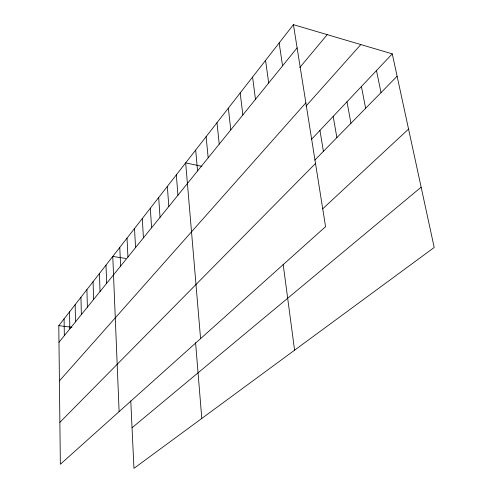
<?xml version="1.0" encoding="UTF-8"?>
<svg xmlns="http://www.w3.org/2000/svg" width="493" height="493" viewBox="0 0 493 493"><rect width="100%" height="100%" fill="white"/><g stroke="black" fill="none" stroke-linecap="round" stroke-linejoin="round"><path stroke-width="0.74" d="M293.421 24.65L325.565 226.669L60.343 464.277L58.796 325.663L293.421 24.65L392.262 53.86L434.204 247.48L133.954 468.35L130.774 400.803M58.981 342.271L297.113 47.852M299.756 67.559L327.229 34.639M59.413 380.898L305.863 102.821M305.974 106.131L360.814 44.567M311.49 139.359L392.262 53.86M314.793 160.126L397.105 76.224M59.875 422.341L315.508 163.479M322.551 208.946L408.555 129.086M132.044 427.764L421.145 187.186M58.796 325.663L71.916 327.247M125.832 258.48L112.768 256.422L119.115 411.624M201.927 166.307L185.67 162.893L200.577 338.642M376.486 70.561L381.009 92.629M361.412 86.515L365.64 108.3M346.992 101.78L350.942 123.281M333.182 116.397L336.873 137.615M319.951 130.405L323.402 151.351M279.161 42.946L282.563 65.846M265.561 60.392L268.697 82.984M283.148 264.168L294.58 350.19M252.589 77.044L255.473 99.333M240.19 92.949L242.846 114.943M228.333 108.158L230.779 129.862M216.982 122.72L219.237 144.135M206.111 136.672L208.182 157.809M195.678 150.051L197.582 170.911M195.579 342.69L201.791 418.446M176.334 174.873L177.936 195.203M167.343 186.403L168.816 206.481M158.684 197.514L160.034 217.333M150.34 208.219L151.573 227.797M142.292 218.541L143.42 237.879M134.527 228.505L135.55 247.609M127.021 238.131L127.952 257.001M119.774 247.431L120.612 266.072M105.989 265.117L106.667 283.321M99.426 273.535L100.03 291.523M93.072 281.688L93.602 299.467M86.916 289.588L87.378 307.164M80.951 297.242L81.351 314.62M75.158 304.668L75.503 321.849M69.544 311.872L69.833 328.862M64.09 318.866L64.33 335.665"/></g></svg>
